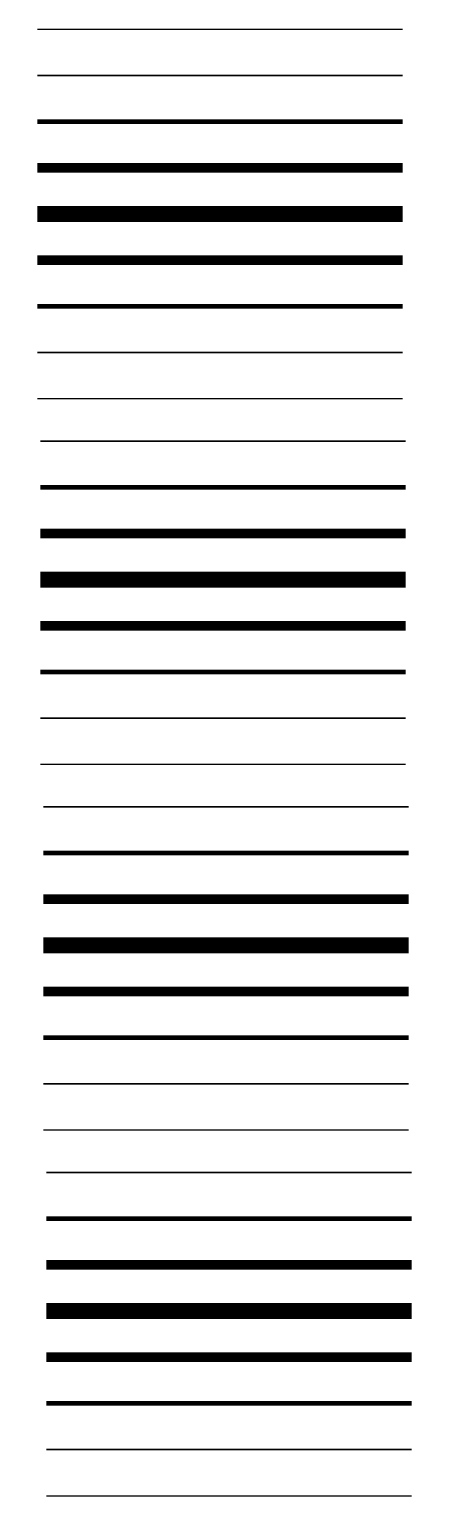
# Model space of a CAD drawing. Header units: millimetres. Extents: x 1833 to 3675, y 2287 to 4594.
# Drawn here: x 1833.01 to 1835.42, y 2287.45 to 2296.5 of the extents above; entities outside this region: 1.
import ezdxf

# ---------------------------------------------------------------- set-up
doc = ezdxf.new("R2010")
doc.units = ezdxf.units.MM

msp = doc.modelspace()

# ---------------------------------------------------------------- linework, layer by layer
for p, q in [((3666.1287, 4593.5757), (3675.1377, 4593.5757)), ((1833.0643, 2296.503), (1835.3166, 2296.503)), ((1833.0643, 2294.2242), (1835.3166, 2294.2242)), ((1833.0829, 2291.9677), (1835.3352, 2291.9677)), ((1833.1015, 2289.7112), (1835.3538, 2289.7112)), ((1833.1201, 2287.4547), (1835.3724, 2287.4547))]:
    msp.add_line(p, q)
for points, const_width in [([(1833.0643, 2296.2182), (1835.3166, 2296.2182)], 0.01), ([(1833.0643, 2295.9333), (1835.3166, 2295.9333)], 0.03), ([(1833.0643, 2295.6485), (1835.3166, 2295.6485)], 0.06), ([(1833.0643, 2295.3636), (1835.3166, 2295.3636)], 0.1), ([(1833.0643, 2295.0788), (1835.3166, 2295.0788)], 0.06), ([(1833.0643, 2294.7939), (1835.3166, 2294.7939)], 0.03), ([(1833.0643, 2294.5091), (1835.3166, 2294.5091)], 0.01), ([(1833.0829, 2293.9617), (1835.3352, 2293.9617)], 0.01), ([(1833.0829, 2293.6768), (1835.3352, 2293.6768)], 0.03), ([(1833.0829, 2293.392), (1835.3352, 2293.392)], 0.06), ([(1833.0829, 2293.1071), (1835.3352, 2293.1071)], 0.1), ([(1833.0829, 2292.8223), (1835.3352, 2292.8223)], 0.06), ([(1833.0829, 2292.5374), (1835.3352, 2292.5374)], 0.03), ([(1833.0829, 2292.2526), (1835.3352, 2292.2526)], 0.01), ([(1833.1015, 2291.7052), (1835.3538, 2291.7052)], 0.01), ([(1833.1015, 2291.4203), (1835.3538, 2291.4203)], 0.03), ([(1833.1015, 2291.1355), (1835.3538, 2291.1355)], 0.06), ([(1833.1015, 2290.8506), (1835.3538, 2290.8506)], 0.1), ([(1833.1015, 2290.5658), (1835.3538, 2290.5658)], 0.06), ([(1833.1015, 2290.2809), (1835.3538, 2290.2809)], 0.03), ([(1833.1015, 2289.9961), (1835.3538, 2289.9961)], 0.01), ([(1833.1201, 2289.4487), (1835.3724, 2289.4487)], 0.01), ([(1833.1201, 2289.1638), (1835.3724, 2289.1638)], 0.03), ([(1833.1201, 2288.879), (1835.3724, 2288.879)], 0.06), ([(1833.1201, 2288.5941), (1835.3724, 2288.5941)], 0.1), ([(1833.1201, 2288.3093), (1835.3724, 2288.3093)], 0.06), ([(1833.1201, 2288.0244), (1835.3724, 2288.0244)], 0.03), ([(1833.1201, 2287.7396), (1835.3724, 2287.7396)], 0.01)]:
    msp.add_lwpolyline(points, dxfattribs=dict(const_width=const_width))

doc.saveas('drawing.dxf')
